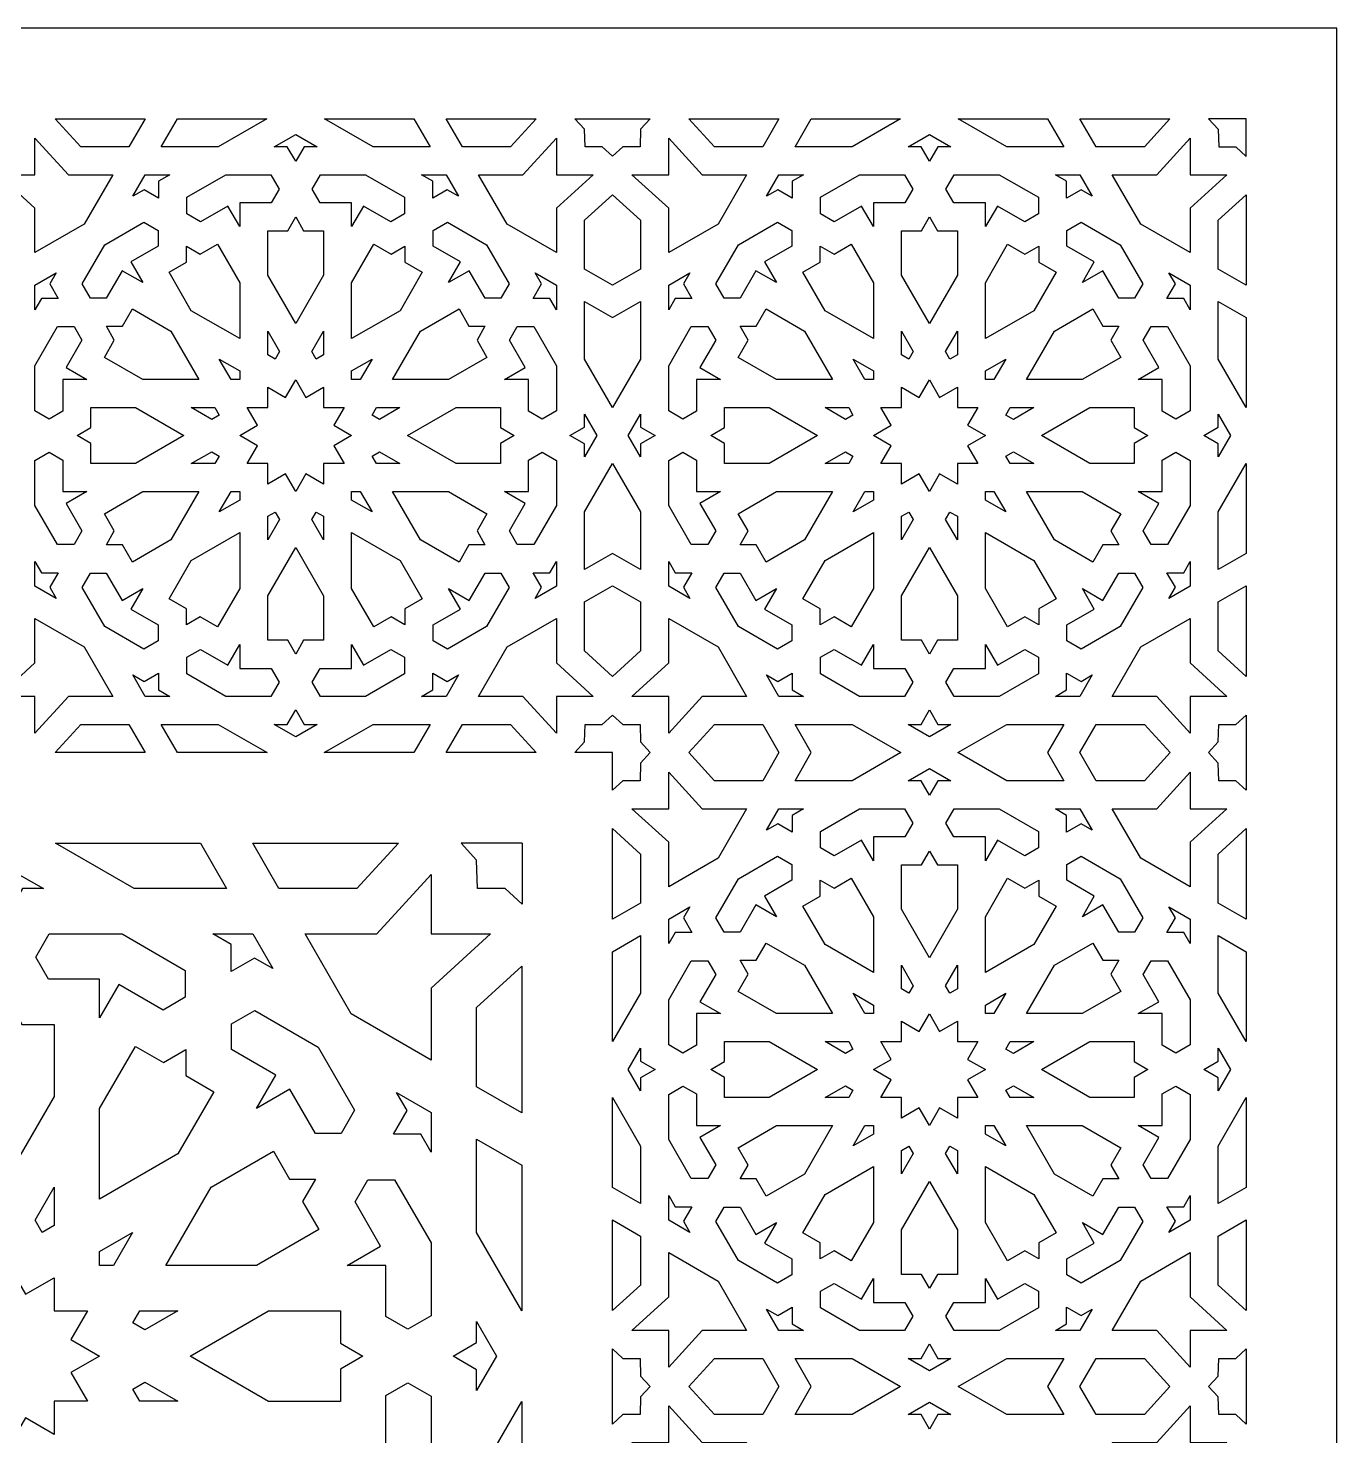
# Model space of a CAD drawing. Extents: x -430 to 430, y -1150 to 1150.
# Drawn here: x 285.5 to 430, y 994.5 to 1150 of the extents above; entities that cross this region are included whole.
import ezdxf

# ---------------------------------------------------------------- set-up
doc = ezdxf.new("R2010")
doc.units = 0
doc.layers.add('LAYER_1', color=18, linetype='CONTINUOUS')

msp = doc.modelspace()

# ---------------------------------------------------------------- linework, layer by layer
at = {"layer": 'LAYER_1'}
for points in [[(-430, -1150), (430, -1150), (430, 1150), (-430, 1150)], [(296.58, 1136.9), (291.26, 1136.9), (288.43, 1140), (298.37, 1140)], [(306.45, 1136.9), (300.16, 1136.9), (301.95, 1140), (311.82, 1140)], [(329.84, 1136.9), (323.55, 1136.9), (318.18, 1140), (328.05, 1140)], [(338.74, 1136.9), (333.42, 1136.9), (331.63, 1140), (341.57, 1140)], [(353.1, 1138.85), (353.04, 1136.9), (351.15, 1136.9), (350, 1135.85), (348.84, 1136.9), (346.96, 1136.9), (346.9, 1138.85), (345.84, 1140), (354.15, 1140)], [(366.58, 1136.9), (361.26, 1136.9), (358.43, 1140), (368.37, 1140)], [(376.45, 1136.9), (370.16, 1136.9), (371.95, 1140), (381.82, 1140)], [(399.84, 1136.9), (393.55, 1136.9), (388.17, 1140), (398.05, 1140)], [(408.74, 1136.9), (403.42, 1136.9), (401.62, 1140), (411.57, 1140)], [(415.84, 1140), (416.9, 1138.85), (416.96, 1136.9), (418.84, 1136.9), (420, 1135.84), (420, 1140)], [(317.36, 1136.9), (315.93, 1136.9), (315, 1135.3), (314.07, 1136.9), (312.64, 1136.9), (315, 1138.26)], [(387.36, 1136.9), (385.93, 1136.9), (385, 1135.3), (384.07, 1136.9), (382.64, 1136.9), (385, 1138.26)], [(289.89, 1133.8), (294.8, 1133.8), (291.65, 1128.35), (286.2, 1125.21), (286.2, 1130.11), (282.14, 1133.8), (286.2, 1133.8), (286.2, 1137.86)], [(343.8, 1133.8), (347.85, 1133.8), (343.8, 1130.11), (343.8, 1125.21), (338.35, 1128.35), (335.2, 1133.8), (340.1, 1133.8), (343.8, 1137.86)], [(359.89, 1133.8), (364.8, 1133.8), (361.65, 1128.35), (356.2, 1125.21), (356.2, 1130.11), (352.14, 1133.8), (356.2, 1133.8), (356.2, 1137.86)], [(413.8, 1133.8), (417.85, 1133.8), (413.8, 1130.11), (413.8, 1125.21), (408.35, 1128.35), (405.2, 1133.8), (410.1, 1133.8), (413.8, 1137.86)], [(299.85, 1133.09), (299.85, 1131.24), (298.25, 1132.16), (297.01, 1131.45), (298.37, 1133.8), (301.09, 1133.8)], [(313.17, 1132.22), (312.3, 1130.71), (308.82, 1130.71), (308.82, 1128.08), (307.5, 1130.36), (304.48, 1128.62), (302.97, 1129.49), (302.97, 1131.32), (307.28, 1133.81), (312.26, 1133.81)], [(327.03, 1131.32), (327.03, 1129.49), (325.52, 1128.62), (322.5, 1130.36), (321.18, 1128.08), (321.18, 1130.71), (317.7, 1130.71), (316.82, 1132.22), (317.74, 1133.81), (322.72, 1133.81)], [(332.99, 1131.45), (331.75, 1132.16), (330.15, 1131.24), (330.15, 1133.09), (328.91, 1133.8), (331.63, 1133.8)], [(369.85, 1133.09), (369.85, 1131.24), (368.25, 1132.16), (367.01, 1131.45), (368.37, 1133.8), (371.09, 1133.8)], [(383.17, 1132.22), (382.3, 1130.71), (378.82, 1130.71), (378.82, 1128.08), (377.5, 1130.36), (374.48, 1128.62), (372.97, 1129.49), (372.97, 1131.32), (377.28, 1133.81), (382.26, 1133.81)], [(397.03, 1131.32), (397.03, 1129.49), (395.52, 1128.62), (392.5, 1130.36), (391.18, 1128.08), (391.18, 1130.71), (387.7, 1130.71), (386.82, 1132.22), (387.74, 1133.81), (392.72, 1133.81)], [(402.99, 1131.45), (401.75, 1132.16), (400.15, 1131.24), (400.15, 1133.09), (398.91, 1133.8), (401.63, 1133.8)], [(353.1, 1128.8), (353.1, 1123.38), (350.01, 1121.6), (350, 1121.61), (349.98, 1121.6), (346.9, 1123.38), (346.9, 1128.8), (349.98, 1131.61), (350, 1131.6), (350.01, 1131.61)], [(419.98, 1121.6), (416.9, 1123.38), (416.9, 1128.8), (419.98, 1131.61)], [(315.88, 1127.62), (318.09, 1127.62), (318.09, 1122.72), (315, 1117.37), (311.91, 1122.72), (311.91, 1127.62), (314.12, 1127.62), (315, 1129.15)], [(385.88, 1127.62), (388.09, 1127.62), (388.09, 1122.72), (385, 1117.37), (381.91, 1122.72), (381.91, 1127.62), (384.11, 1127.62), (385, 1129.15)], [(299.81, 1127.66), (299.81, 1125.92), (296.79, 1124.18), (298.11, 1121.9), (295.83, 1123.21), (294.08, 1120.19), (292.34, 1120.19), (291.42, 1121.78), (293.91, 1126.09), (298.23, 1128.58)], [(336.09, 1126.09), (338.57, 1121.78), (337.66, 1120.19), (335.92, 1120.19), (334.17, 1123.21), (331.89, 1121.9), (333.21, 1124.18), (330.19, 1125.92), (330.19, 1127.66), (331.77, 1128.58)], [(369.81, 1127.66), (369.81, 1125.92), (366.79, 1124.18), (368.11, 1121.9), (365.82, 1123.21), (364.08, 1120.19), (362.34, 1120.19), (361.42, 1121.78), (363.91, 1126.09), (368.22, 1128.58)], [(406.08, 1126.09), (408.57, 1121.78), (407.66, 1120.19), (405.92, 1120.19), (404.17, 1123.21), (401.89, 1121.9), (403.21, 1124.18), (400.19, 1125.92), (400.19, 1127.66), (401.77, 1128.58)], [(308.82, 1121.89), (308.82, 1115.71), (303.47, 1118.8), (301.02, 1123.05), (302.93, 1124.15), (302.93, 1125.91), (304.46, 1125.03), (306.37, 1126.13)], [(325.54, 1125.03), (327.07, 1125.91), (327.07, 1124.15), (328.98, 1123.05), (326.53, 1118.8), (321.18, 1115.71), (321.18, 1121.89), (323.63, 1126.13)], [(378.82, 1121.89), (378.82, 1115.71), (373.47, 1118.8), (371.02, 1123.05), (372.93, 1124.15), (372.93, 1125.91), (374.46, 1125.03), (376.36, 1126.13)], [(395.54, 1125.03), (397.07, 1125.91), (397.07, 1124.15), (398.98, 1123.05), (396.53, 1118.8), (391.18, 1115.71), (391.18, 1121.89), (393.63, 1126.13)], [(287.84, 1121.75), (288.76, 1120.15), (286.91, 1120.15), (286.2, 1118.91), (286.2, 1121.63), (288.55, 1122.99)], [(343.8, 1121.63), (343.8, 1118.91), (343.09, 1120.15), (341.23, 1120.15), (342.16, 1121.75), (341.44, 1122.99)], [(357.84, 1121.75), (358.76, 1120.15), (356.91, 1120.15), (356.2, 1118.91), (356.2, 1121.63), (358.55, 1122.99)], [(413.8, 1121.63), (413.8, 1118.91), (413.09, 1120.15), (411.23, 1120.15), (412.16, 1121.75), (411.44, 1122.99)], [(353.1, 1113.45), (350.01, 1108.1), (350, 1108.12), (349.98, 1108.1), (346.9, 1113.45), (346.9, 1119.81), (349.98, 1118.03), (350, 1118.04), (350.01, 1118.03), (353.1, 1119.81)], [(419.98, 1118.03), (419.98, 1108.1), (416.9, 1113.45), (416.9, 1119.81)], [(301.2, 1116.54), (304.29, 1111.19), (298.12, 1111.19), (293.87, 1113.64), (294.97, 1115.55), (294.09, 1117.08), (295.86, 1117.08), (296.96, 1118.99)], [(334.14, 1117.08), (335.91, 1117.08), (335.03, 1115.55), (336.13, 1113.64), (331.88, 1111.19), (325.71, 1111.19), (328.8, 1116.54), (333.04, 1118.99)], [(371.2, 1116.54), (374.29, 1111.19), (368.11, 1111.19), (363.87, 1113.64), (364.97, 1115.55), (364.09, 1117.08), (365.86, 1117.08), (366.96, 1118.99)], [(404.14, 1117.08), (405.91, 1117.08), (405.03, 1115.55), (406.13, 1113.64), (401.88, 1111.19), (395.71, 1111.19), (398.8, 1116.54), (403.04, 1118.99)], [(291.39, 1115.53), (289.64, 1112.51), (291.93, 1111.19), (289.29, 1111.19), (289.29, 1107.7), (287.78, 1106.83), (286.2, 1107.75), (286.2, 1112.72), (288.69, 1117.04), (290.52, 1117.04)], [(313.21, 1114.28), (312.74, 1113.45), (311.91, 1113.93), (311.91, 1116.53)], [(318.09, 1113.93), (317.26, 1113.45), (316.79, 1114.28), (318.09, 1116.53)], [(343.8, 1112.72), (343.8, 1107.75), (342.22, 1106.83), (340.71, 1107.7), (340.71, 1111.19), (338.07, 1111.19), (340.36, 1112.51), (338.61, 1115.53), (339.48, 1117.04), (341.31, 1117.04)], [(361.39, 1115.53), (359.64, 1112.51), (361.93, 1111.19), (359.29, 1111.19), (359.29, 1107.7), (357.78, 1106.83), (356.2, 1107.75), (356.2, 1112.72), (358.68, 1117.04), (360.51, 1117.04)], [(383.21, 1114.28), (382.73, 1113.45), (381.91, 1113.93), (381.91, 1116.53)], [(388.09, 1113.93), (387.26, 1113.45), (386.79, 1114.28), (388.09, 1116.53)], [(413.8, 1112.72), (413.8, 1107.75), (412.22, 1106.83), (410.71, 1107.7), (410.71, 1111.19), (408.07, 1111.19), (410.35, 1112.51), (408.61, 1115.53), (409.48, 1117.04), (411.31, 1117.04)], [(308.82, 1112.14), (308.82, 1111.19), (307.86, 1111.19), (306.56, 1113.44)], [(322.13, 1111.19), (321.18, 1111.19), (321.18, 1112.14), (323.44, 1113.44)], [(378.82, 1112.14), (378.82, 1111.19), (377.86, 1111.19), (376.56, 1113.44)], [(392.13, 1111.19), (391.18, 1111.19), (391.18, 1112.14), (393.44, 1113.44)], [(316.13, 1109.22), (318.09, 1110.35), (318.09, 1108.09), (320.35, 1108.09), (319.22, 1106.14), (321.18, 1105.01), (319.22, 1103.88), (320.35, 1101.92), (318.09, 1101.92), (318.09, 1099.66), (316.13, 1100.79), (315, 1098.83), (313.87, 1100.79), (311.91, 1099.66), (311.91, 1101.92), (309.65, 1101.92), (310.78, 1103.88), (308.82, 1105.01), (310.78, 1106.14), (309.65, 1108.09), (311.91, 1108.09), (311.91, 1110.35), (313.87, 1109.22), (315, 1111.18)], [(386.13, 1109.22), (388.09, 1110.35), (388.09, 1108.09), (390.35, 1108.09), (389.22, 1106.14), (391.18, 1105.01), (389.22, 1103.88), (390.35, 1101.92), (388.09, 1101.92), (388.09, 1099.66), (386.13, 1100.79), (385, 1098.83), (383.87, 1100.79), (381.91, 1099.66), (381.91, 1101.92), (379.65, 1101.92), (380.78, 1103.88), (378.82, 1105.01), (380.78, 1106.14), (379.65, 1108.09), (381.91, 1108.09), (381.91, 1110.35), (383.87, 1109.22), (385, 1111.18)], [(302.63, 1105.01), (297.29, 1101.92), (292.38, 1101.92), (292.38, 1104.12), (290.86, 1105.01), (292.38, 1105.89), (292.38, 1108.09), (297.29, 1108.09)], [(306.55, 1107.27), (305.73, 1106.79), (303.47, 1108.09), (306.08, 1108.09)], [(324.27, 1106.79), (323.45, 1107.27), (323.92, 1108.09), (326.52, 1108.09)], [(337.61, 1105.89), (339.14, 1105.01), (337.61, 1104.12), (337.61, 1101.92), (332.71, 1101.92), (327.36, 1105.01), (332.71, 1108.09), (337.61, 1108.09)], [(348.26, 1105.01), (346.9, 1102.65), (346.9, 1104.08), (345.29, 1105.01), (346.9, 1105.93), (346.9, 1107.36)], [(353.1, 1105.93), (354.7, 1105.01), (353.1, 1104.08), (353.1, 1102.65), (351.74, 1105.01), (353.1, 1107.36)], [(372.63, 1105.01), (367.29, 1101.92), (362.38, 1101.92), (362.38, 1104.12), (360.85, 1105.01), (362.38, 1105.89), (362.38, 1108.09), (367.29, 1108.09)], [(376.55, 1107.27), (375.73, 1106.79), (373.47, 1108.09), (376.08, 1108.09)], [(394.27, 1106.79), (393.44, 1107.27), (393.92, 1108.09), (396.52, 1108.09)], [(407.61, 1105.89), (409.14, 1105.01), (407.61, 1104.12), (407.61, 1101.92), (402.71, 1101.92), (397.36, 1105.01), (402.71, 1108.09), (407.61, 1108.09)], [(418.26, 1105.01), (416.9, 1102.65), (416.9, 1104.08), (415.29, 1105.01), (416.9, 1105.93), (416.9, 1107.36)], [(289.29, 1102.31), (289.29, 1098.82), (291.93, 1098.82), (289.64, 1097.51), (291.39, 1094.49), (290.52, 1092.98), (288.69, 1092.98), (286.2, 1097.29), (286.2, 1102.27), (287.78, 1103.18)], [(306.55, 1102.75), (306.08, 1101.92), (303.47, 1101.92), (305.73, 1103.22)], [(326.52, 1101.92), (323.92, 1101.92), (323.45, 1102.75), (324.27, 1103.22)], [(343.8, 1102.27), (343.8, 1097.29), (341.31, 1092.98), (339.48, 1092.98), (338.61, 1094.49), (340.36, 1097.51), (338.07, 1098.82), (340.71, 1098.82), (340.71, 1102.31), (342.22, 1103.18)], [(359.29, 1102.31), (359.29, 1098.82), (361.93, 1098.82), (359.64, 1097.51), (361.39, 1094.49), (360.51, 1092.98), (358.68, 1092.98), (356.2, 1097.29), (356.2, 1102.27), (357.78, 1103.18)], [(376.55, 1102.75), (376.08, 1101.92), (373.47, 1101.92), (375.73, 1103.22)], [(396.52, 1101.92), (393.92, 1101.92), (393.44, 1102.75), (394.27, 1103.22)], [(413.8, 1102.27), (413.8, 1097.29), (411.31, 1092.98), (409.48, 1092.98), (408.61, 1094.49), (410.35, 1097.51), (408.07, 1098.82), (410.71, 1098.82), (410.71, 1102.31), (412.22, 1103.18)], [(353.1, 1096.57), (353.1, 1090.2), (350, 1091.98), (346.9, 1090.2), (346.9, 1096.57), (350, 1101.91)], [(419.98, 1091.98), (416.9, 1090.2), (416.9, 1096.57), (419.98, 1101.91)], [(301.2, 1093.48), (296.96, 1091.03), (295.86, 1092.94), (294.09, 1092.94), (294.97, 1094.47), (293.87, 1096.37), (298.12, 1098.82), (304.29, 1098.82)], [(308.82, 1097.87), (306.56, 1096.57), (307.86, 1098.83), (308.82, 1098.83)], [(323.44, 1096.57), (321.18, 1097.87), (321.18, 1098.83), (322.13, 1098.83)], [(336.13, 1096.37), (335.03, 1094.47), (335.91, 1092.94), (334.14, 1092.94), (333.04, 1091.03), (328.8, 1093.48), (325.71, 1098.82), (331.88, 1098.82)], [(371.2, 1093.48), (366.96, 1091.03), (365.86, 1092.94), (364.09, 1092.94), (364.97, 1094.47), (363.87, 1096.37), (368.11, 1098.82), (374.29, 1098.82)], [(378.82, 1097.87), (376.56, 1096.57), (377.86, 1098.83), (378.82, 1098.83)], [(393.44, 1096.57), (391.18, 1097.87), (391.18, 1098.83), (392.13, 1098.83)], [(406.13, 1096.37), (405.03, 1094.47), (405.91, 1092.94), (404.14, 1092.94), (403.04, 1091.03), (398.8, 1093.48), (395.71, 1098.82), (401.88, 1098.82)], [(313.21, 1095.74), (311.91, 1093.49), (311.91, 1096.09), (312.74, 1096.56)], [(318.09, 1096.09), (318.09, 1093.49), (316.79, 1095.74), (317.26, 1096.56)], [(383.21, 1095.74), (381.91, 1093.49), (381.91, 1096.09), (382.73, 1096.56)], [(388.09, 1096.09), (388.09, 1093.49), (386.79, 1095.74), (387.26, 1096.56)], [(308.82, 1088.12), (306.37, 1083.88), (304.46, 1084.98), (302.93, 1084.1), (302.93, 1085.87), (301.02, 1086.97), (303.47, 1091.21), (308.82, 1094.3)], [(326.53, 1091.21), (328.98, 1086.97), (327.07, 1085.87), (327.07, 1084.1), (325.54, 1084.98), (323.63, 1083.88), (321.18, 1088.12), (321.18, 1094.3)], [(378.82, 1088.12), (376.36, 1083.88), (374.46, 1084.98), (372.93, 1084.1), (372.93, 1085.87), (371.02, 1086.97), (373.47, 1091.21), (378.82, 1094.3)], [(396.53, 1091.21), (398.98, 1086.97), (397.07, 1085.87), (397.07, 1084.1), (395.54, 1084.98), (393.63, 1083.88), (391.18, 1088.12), (391.18, 1094.3)], [(318.09, 1087.3), (318.09, 1082.4), (315.88, 1082.4), (315, 1080.87), (314.12, 1082.4), (311.91, 1082.4), (311.91, 1087.3), (315, 1092.64)], [(388.09, 1087.3), (388.09, 1082.4), (385.88, 1082.4), (385, 1080.87), (384.11, 1082.4), (381.91, 1082.4), (381.91, 1087.3), (385, 1092.64)], [(286.91, 1089.86), (288.76, 1089.86), (287.84, 1088.26), (288.55, 1087.02), (286.2, 1088.38), (286.2, 1091.1)], [(295.83, 1086.8), (298.11, 1088.12), (296.79, 1085.84), (299.81, 1084.09), (299.81, 1082.35), (298.23, 1081.43), (293.91, 1083.92), (291.42, 1088.23), (292.34, 1089.82), (294.08, 1089.82)], [(338.57, 1088.23), (336.09, 1083.92), (331.77, 1081.43), (330.19, 1082.35), (330.19, 1084.09), (333.21, 1085.84), (331.89, 1088.12), (334.17, 1086.8), (335.92, 1089.82), (337.66, 1089.82)], [(343.8, 1088.38), (341.44, 1087.02), (342.16, 1088.26), (341.23, 1089.86), (343.09, 1089.86), (343.8, 1091.1)], [(356.91, 1089.86), (358.76, 1089.86), (357.84, 1088.26), (358.55, 1087.02), (356.2, 1088.38), (356.2, 1091.1)], [(365.82, 1086.8), (368.11, 1088.12), (366.79, 1085.84), (369.81, 1084.09), (369.81, 1082.35), (368.22, 1081.43), (363.91, 1083.92), (361.42, 1088.23), (362.34, 1089.82), (364.08, 1089.82)], [(408.57, 1088.23), (406.08, 1083.92), (401.77, 1081.43), (400.19, 1082.35), (400.19, 1084.09), (403.21, 1085.84), (401.89, 1088.12), (404.17, 1086.8), (405.92, 1089.82), (407.66, 1089.82)], [(413.8, 1088.38), (411.44, 1087.02), (412.16, 1088.26), (411.23, 1089.86), (413.09, 1089.86), (413.8, 1091.1)], [(353.1, 1086.63), (353.1, 1081.22), (350, 1078.4), (346.9, 1081.22), (346.9, 1086.63), (350, 1088.41)], [(419.98, 1078.4), (416.9, 1081.22), (416.9, 1086.63), (419.98, 1088.41)], [(291.65, 1081.66), (294.8, 1076.21), (289.89, 1076.21), (286.2, 1072.16), (286.2, 1076.21), (282.14, 1076.21), (286.2, 1079.91), (286.2, 1084.81)], [(343.8, 1079.91), (347.85, 1076.21), (343.8, 1076.21), (343.8, 1072.16), (340.1, 1076.21), (335.2, 1076.21), (338.35, 1081.66), (343.8, 1084.81)], [(361.65, 1081.66), (364.8, 1076.21), (359.89, 1076.21), (356.2, 1072.16), (356.2, 1076.21), (352.14, 1076.21), (356.2, 1079.91), (356.2, 1084.81)], [(413.8, 1079.91), (417.85, 1076.21), (413.8, 1076.21), (413.8, 1072.16), (410.1, 1076.21), (405.2, 1076.21), (408.35, 1081.66), (413.8, 1084.81)], [(308.82, 1079.3), (312.3, 1079.3), (313.17, 1077.79), (312.26, 1076.21), (307.28, 1076.21), (302.97, 1078.7), (302.97, 1080.53), (304.48, 1081.4), (307.5, 1079.65), (308.82, 1081.94)], [(322.5, 1079.65), (325.52, 1081.4), (327.03, 1080.53), (327.03, 1078.7), (322.72, 1076.21), (317.74, 1076.21), (316.82, 1077.79), (317.7, 1079.3), (321.18, 1079.3), (321.18, 1081.94)], [(378.82, 1079.3), (382.3, 1079.3), (383.17, 1077.79), (382.26, 1076.21), (377.28, 1076.21), (372.97, 1078.7), (372.97, 1080.53), (374.48, 1081.4), (377.5, 1079.65), (378.82, 1081.94)], [(392.5, 1079.65), (395.52, 1081.4), (397.03, 1080.53), (397.03, 1078.7), (392.72, 1076.21), (387.74, 1076.21), (386.82, 1077.79), (387.7, 1079.3), (391.18, 1079.3), (391.18, 1081.94)], [(299.85, 1076.92), (301.09, 1076.21), (298.37, 1076.21), (297.01, 1078.57), (298.25, 1077.85), (299.85, 1078.78)], [(331.75, 1077.85), (332.99, 1078.57), (331.63, 1076.21), (328.91, 1076.21), (330.15, 1076.92), (330.15, 1078.78)], [(369.85, 1076.92), (371.09, 1076.21), (368.37, 1076.21), (367.01, 1078.57), (368.25, 1077.85), (369.85, 1078.78)], [(401.75, 1077.85), (402.99, 1078.57), (401.63, 1076.21), (398.91, 1076.21), (400.15, 1076.92), (400.15, 1078.78)], [(315.93, 1073.11), (317.36, 1073.11), (315, 1071.75), (312.64, 1073.11), (314.07, 1073.11), (315, 1074.72)], [(385.93, 1073.11), (387.36, 1073.11), (385, 1071.75), (382.64, 1073.11), (384.07, 1073.11), (385, 1074.72)], [(298.38, 1070), (288.42, 1070), (291.26, 1073.11), (296.58, 1073.11)], [(311.85, 1070), (301.95, 1070), (300.16, 1073.11), (306.45, 1073.11)], [(328.04, 1070), (318.15, 1070), (323.55, 1073.11), (329.84, 1073.11)], [(341.58, 1070), (331.62, 1070), (333.42, 1073.11), (338.74, 1073.11)], [(351.15, 1073.11), (353.04, 1073.11), (353.1, 1071.17), (354.17, 1070), (353.1, 1068.83), (353.04, 1066.88), (351.15, 1066.88), (350.01, 1065.84), (350, 1065.86), (350, 1070), (345.83, 1070), (346.9, 1071.17), (346.96, 1073.11), (348.84, 1073.11), (350, 1074.15)], [(368.38, 1070), (366.58, 1066.88), (361.26, 1066.88), (358.42, 1070), (361.26, 1073.11), (366.58, 1073.11)], [(381.85, 1070), (376.45, 1066.88), (370.16, 1066.88), (371.95, 1070), (370.16, 1073.11), (376.45, 1073.11)], [(398.04, 1070), (399.84, 1066.88), (393.55, 1066.88), (388.15, 1070), (393.55, 1073.11), (399.84, 1073.11)], [(411.58, 1070), (408.74, 1066.88), (403.42, 1066.88), (401.62, 1070), (403.42, 1073.11), (408.74, 1073.11)], [(419.98, 1065.84), (418.84, 1066.88), (416.96, 1066.88), (416.9, 1068.83), (415.83, 1070), (416.9, 1071.17), (416.96, 1073.11), (418.84, 1073.11), (419.98, 1074.15)], [(387.36, 1066.88), (385.93, 1066.88), (385, 1065.28), (384.07, 1066.88), (382.64, 1066.88), (385, 1068.24)], [(359.89, 1063.79), (364.8, 1063.79), (361.65, 1058.34), (356.2, 1055.19), (356.2, 1060.09), (352.14, 1063.79), (356.2, 1063.79), (356.2, 1067.84)], [(413.8, 1063.79), (417.85, 1063.79), (413.8, 1060.09), (413.8, 1055.19), (408.35, 1058.34), (405.2, 1063.79), (410.1, 1063.79), (413.8, 1067.84)], [(369.85, 1063.07), (369.85, 1061.22), (368.25, 1062.15), (367.01, 1061.43), (368.37, 1063.79), (371.09, 1063.79)], [(383.17, 1062.21), (382.3, 1060.7), (378.82, 1060.7), (378.82, 1058.06), (377.5, 1060.34), (374.48, 1058.6), (372.97, 1059.47), (372.97, 1061.3), (377.28, 1063.79), (382.26, 1063.79)], [(397.03, 1061.3), (397.03, 1059.47), (395.52, 1058.6), (392.5, 1060.34), (391.18, 1058.06), (391.18, 1060.7), (387.7, 1060.7), (386.82, 1062.21), (387.74, 1063.79), (392.72, 1063.79)], [(402.99, 1061.43), (401.75, 1062.15), (400.15, 1061.22), (400.15, 1063.07), (398.91, 1063.79), (401.63, 1063.79)], [(353.1, 1058.78), (353.1, 1053.37), (350.01, 1051.59), (350.01, 1061.6)], [(419.98, 1051.59), (416.9, 1053.37), (416.9, 1058.78), (419.98, 1061.6)], [(307.36, 1054.98), (297.17, 1054.98), (288.47, 1060), (304.47, 1060)], [(326.35, 1060), (321.77, 1054.98), (313.15, 1054.98), (310.25, 1060)], [(385.88, 1057.6), (388.09, 1057.6), (388.09, 1052.7), (385, 1047.35), (381.91, 1052.7), (381.91, 1057.6), (384.11, 1057.6), (385, 1059.13)], [(287.15, 1054.98), (284.83, 1054.98), (283.33, 1052.38), (281.83, 1054.98), (279.51, 1054.98), (283.33, 1057.18)], [(369.81, 1057.65), (369.81, 1055.91), (366.79, 1054.16), (368.11, 1051.88), (365.82, 1053.2), (364.08, 1050.18), (362.34, 1050.18), (361.42, 1051.76), (363.91, 1056.07), (368.22, 1058.56)], [(406.08, 1056.07), (408.57, 1051.76), (407.66, 1050.18), (405.92, 1050.18), (404.17, 1053.2), (401.89, 1051.88), (403.21, 1054.16), (400.19, 1055.91), (400.19, 1057.65), (401.77, 1058.56)], [(329.97, 1049.97), (336.53, 1049.97), (329.97, 1043.99), (329.97, 1036.05), (321.14, 1041.15), (316.04, 1049.97), (323.98, 1049.97), (329.97, 1056.53)], [(378.82, 1051.87), (378.82, 1045.7), (373.47, 1048.79), (371.02, 1053.03), (372.93, 1054.13), (372.93, 1055.9), (374.46, 1055.02), (376.36, 1056.12)], [(395.54, 1055.02), (397.07, 1055.9), (397.07, 1054.13), (398.98, 1053.03), (396.53, 1048.79), (391.18, 1045.7), (391.18, 1051.87), (393.63, 1056.12)], [(357.84, 1051.74), (358.76, 1050.14), (356.91, 1050.14), (356.2, 1048.9), (356.2, 1051.62), (358.55, 1052.98)], [(413.8, 1051.62), (413.8, 1048.9), (413.09, 1050.14), (411.23, 1050.14), (412.16, 1051.74), (411.44, 1052.98)], [(302.81, 1045.94), (302.81, 1042.98), (300.37, 1041.57), (295.48, 1044.39), (293.34, 1040.7), (293.34, 1044.96), (287.7, 1044.96), (286.29, 1047.41), (287.77, 1049.97), (295.83, 1049.97)], [(312.46, 1046.16), (310.45, 1047.31), (307.86, 1045.81), (307.86, 1048.81), (305.85, 1049.97), (310.26, 1049.97)], [(353.1, 1043.43), (350.01, 1038.09), (350.01, 1048.01), (353.1, 1049.8)], [(419.98, 1048.01), (419.98, 1038.09), (416.9, 1043.43), (416.9, 1049.8)], [(371.2, 1046.52), (374.29, 1041.17), (368.11, 1041.17), (363.87, 1043.62), (364.97, 1045.53), (364.09, 1047.06), (365.86, 1047.06), (366.96, 1048.97)], [(404.14, 1047.06), (405.91, 1047.06), (405.03, 1045.53), (406.13, 1043.62), (401.88, 1041.17), (395.71, 1041.17), (398.8, 1046.52), (403.04, 1048.97)], [(339.97, 1030.22), (334.98, 1033.1), (334.98, 1041.86), (339.97, 1046.43)], [(361.39, 1045.51), (359.64, 1042.49), (361.93, 1041.17), (359.29, 1041.17), (359.29, 1037.69), (357.78, 1036.82), (356.2, 1037.73), (356.2, 1042.71), (358.68, 1047.02), (360.51, 1047.02)], [(383.21, 1044.26), (382.73, 1043.43), (381.91, 1043.91), (381.91, 1046.51)], [(388.09, 1043.91), (387.26, 1043.43), (386.79, 1044.26), (388.09, 1046.51)], [(413.8, 1042.71), (413.8, 1037.73), (412.22, 1036.82), (410.71, 1037.69), (410.71, 1041.17), (408.07, 1041.17), (410.35, 1042.49), (408.61, 1045.51), (409.48, 1047.02), (411.31, 1047.02)], [(378.82, 1042.12), (378.82, 1041.17), (377.86, 1041.17), (376.56, 1043.43)], [(392.13, 1041.17), (391.18, 1041.17), (391.18, 1042.12), (393.44, 1043.43)], [(284.76, 1039.96), (288.33, 1039.96), (288.33, 1032.02), (283.33, 1023.37), (278.33, 1032.02), (278.33, 1039.96), (281.9, 1039.96), (283.33, 1042.43)], [(317.47, 1037.48), (321.5, 1030.5), (320.02, 1027.94), (317.2, 1027.94), (314.37, 1032.83), (310.68, 1030.69), (312.81, 1034.39), (307.92, 1037.21), (307.92, 1040.03), (310.49, 1041.51)], [(386.13, 1039.21), (388.09, 1040.34), (388.09, 1038.08), (390.35, 1038.08), (389.22, 1036.12), (391.18, 1034.99), (389.22, 1033.86), (390.35, 1031.9), (388.09, 1031.9), (388.09, 1029.64), (386.13, 1030.77), (385, 1028.82), (383.87, 1030.77), (381.91, 1029.64), (381.91, 1031.9), (379.65, 1031.9), (380.78, 1033.86), (378.82, 1034.99), (380.78, 1036.12), (379.65, 1038.08), (381.91, 1038.08), (381.91, 1040.34), (383.87, 1039.21), (385, 1041.16)], [(300.4, 1035.77), (302.88, 1037.2), (302.88, 1034.34), (305.97, 1032.55), (302, 1025.68), (293.34, 1020.69), (293.34, 1030.68), (297.31, 1037.55)], [(353.1, 1035.92), (354.7, 1034.99), (353.1, 1034.07), (353.1, 1032.63), (351.74, 1034.99), (353.1, 1037.35)], [(372.63, 1034.99), (367.29, 1031.9), (362.38, 1031.9), (362.38, 1034.11), (360.85, 1034.99), (362.38, 1035.88), (362.38, 1038.08), (367.29, 1038.08)], [(376.55, 1037.25), (375.73, 1036.78), (373.47, 1038.08), (376.08, 1038.08)], [(394.27, 1036.78), (393.44, 1037.25), (393.92, 1038.08), (396.52, 1038.08)], [(407.61, 1035.88), (409.14, 1034.99), (407.61, 1034.11), (407.61, 1031.9), (402.71, 1031.9), (397.36, 1034.99), (402.71, 1038.08), (407.61, 1038.08)], [(418.26, 1034.99), (416.9, 1032.63), (416.9, 1034.07), (415.29, 1034.99), (416.9, 1035.92), (416.9, 1037.35)], [(329.97, 1030.27), (329.97, 1025.86), (328.81, 1027.87), (325.81, 1027.87), (327.31, 1030.46), (326.15, 1032.47)], [(359.29, 1032.3), (359.29, 1028.81), (361.93, 1028.81), (359.64, 1027.49), (361.39, 1024.47), (360.51, 1022.96), (358.68, 1022.96), (356.2, 1027.27), (356.2, 1032.25), (357.78, 1033.17)], [(376.55, 1032.73), (376.08, 1031.9), (373.47, 1031.9), (375.73, 1033.2)], [(396.52, 1031.9), (393.92, 1031.9), (393.44, 1032.73), (394.27, 1033.2)], [(413.8, 1032.25), (413.8, 1027.27), (411.31, 1022.96), (409.48, 1022.96), (408.61, 1024.47), (410.35, 1027.49), (408.07, 1028.81), (410.71, 1028.81), (410.71, 1032.3), (412.22, 1033.17)], [(353.1, 1026.55), (353.1, 1020.19), (350.01, 1021.97), (350, 1021.96), (350, 1031.88), (350.01, 1031.9)], [(419.98, 1021.97), (416.9, 1020.19), (416.9, 1026.55), (419.98, 1031.9)], [(371.2, 1023.46), (366.96, 1021.01), (365.86, 1022.92), (364.09, 1022.92), (364.97, 1024.45), (363.87, 1026.36), (368.11, 1028.81), (374.29, 1028.81)], [(378.82, 1027.86), (376.56, 1026.56), (377.86, 1028.81), (378.82, 1028.81)], [(393.44, 1026.56), (391.18, 1027.86), (391.18, 1028.81), (392.13, 1028.81)], [(406.13, 1026.36), (405.03, 1024.45), (405.91, 1022.92), (404.14, 1022.92), (403.04, 1021.01), (398.8, 1023.46), (395.71, 1028.81), (401.88, 1028.81)], [(339.97, 1024.43), (339.97, 1008.36), (334.98, 1017.02), (334.98, 1027.32)], [(383.21, 1025.72), (381.91, 1023.47), (381.91, 1026.07), (382.73, 1026.55)], [(388.09, 1026.07), (388.09, 1023.47), (386.79, 1025.72), (387.26, 1026.55)], [(314.33, 1022.89), (317.19, 1022.89), (315.76, 1020.42), (317.54, 1017.33), (310.67, 1013.36), (300.67, 1013.36), (305.67, 1022.02), (312.54, 1025.98)], [(378.82, 1018.11), (376.36, 1013.87), (374.46, 1014.97), (372.93, 1014.08), (372.93, 1015.85), (371.02, 1016.95), (373.47, 1021.2), (378.82, 1024.28)], [(396.53, 1021.2), (398.98, 1016.95), (397.07, 1015.85), (397.07, 1014.08), (395.54, 1014.97), (393.63, 1013.87), (391.18, 1018.11), (391.18, 1024.28)], [(288.33, 1017.79), (287, 1017.02), (286.23, 1018.36), (288.33, 1022.01)], [(329.97, 1015.85), (329.97, 1007.79), (327.4, 1006.31), (324.96, 1007.72), (324.96, 1013.36), (320.69, 1013.36), (324.38, 1015.49), (321.56, 1020.38), (322.97, 1022.83), (325.93, 1022.83)], [(388.09, 1017.28), (388.09, 1012.38), (385.88, 1012.38), (385, 1010.85), (384.11, 1012.38), (381.91, 1012.38), (381.91, 1017.28), (385, 1022.63)], [(356.91, 1019.85), (358.76, 1019.85), (357.84, 1018.24), (358.55, 1017), (356.2, 1018.36), (356.2, 1021.09)], [(365.82, 1016.79), (368.11, 1018.1), (366.79, 1015.82), (369.81, 1014.08), (369.81, 1012.33), (368.22, 1011.42), (363.91, 1013.91), (361.42, 1018.22), (362.34, 1019.8), (364.08, 1019.8)], [(408.57, 1018.22), (406.08, 1013.91), (401.77, 1011.42), (400.19, 1012.33), (400.19, 1014.08), (403.21, 1015.82), (401.89, 1018.1), (404.17, 1016.79), (405.92, 1019.8), (407.66, 1019.8)], [(413.8, 1018.36), (411.44, 1017), (412.16, 1018.24), (411.23, 1019.85), (413.09, 1019.85), (413.8, 1021.09)], [(353.1, 1016.61), (353.1, 1011.2), (350.01, 1008.38), (350, 1008.4), (350, 1018.39), (350.01, 1018.4)], [(419.98, 1008.38), (416.9, 1011.2), (416.9, 1016.61), (419.98, 1018.4)], [(294.88, 1013.36), (293.34, 1013.36), (293.34, 1014.9), (296.99, 1017.01)], [(361.65, 1011.64), (364.8, 1006.19), (359.89, 1006.19), (356.2, 1002.14), (356.2, 1006.19), (352.14, 1006.19), (356.2, 1009.89), (356.2, 1014.79)], [(413.8, 1009.89), (417.85, 1006.19), (413.8, 1006.19), (413.8, 1002.14), (410.1, 1006.19), (405.2, 1006.19), (408.35, 1011.64), (413.8, 1014.79)], [(285.16, 1010.18), (288.33, 1012.01), (288.33, 1008.35), (291.99, 1008.35), (290.16, 1005.18), (293.33, 1003.35), (290.16, 1001.53), (291.99, 998.36), (288.33, 998.36), (288.33, 994.7), (285.16, 996.53), (283.33, 993.36), (281.5, 996.53), (278.33, 994.7), (278.33, 998.36), (274.67, 998.36), (276.5, 1001.53), (273.33, 1003.35), (276.5, 1005.18), (274.67, 1008.35), (278.33, 1008.35), (278.33, 1012.01), (281.5, 1010.18), (283.33, 1013.35)], [(378.82, 1009.29), (382.3, 1009.29), (383.17, 1007.78), (382.26, 1006.19), (377.28, 1006.19), (372.97, 1008.68), (372.97, 1010.51), (374.48, 1011.38), (377.5, 1009.64), (378.82, 1011.92)], [(392.5, 1009.64), (395.52, 1011.38), (397.03, 1010.51), (397.03, 1008.68), (392.72, 1006.19), (387.74, 1006.19), (386.82, 1007.78), (387.7, 1009.29), (391.18, 1009.29), (391.18, 1011.92)], [(298.34, 1006.25), (297.01, 1007.02), (297.78, 1008.35), (301.99, 1008.35)], [(319.95, 1004.78), (322.42, 1003.35), (319.95, 1001.92), (319.95, 998.35), (312.01, 998.35), (303.35, 1003.35), (312.01, 1008.35), (319.95, 1008.35)], [(369.85, 1006.91), (371.09, 1006.19), (368.37, 1006.19), (367.01, 1008.55), (368.25, 1007.83), (369.85, 1008.76)], [(401.75, 1007.83), (402.99, 1008.55), (401.63, 1006.19), (398.91, 1006.19), (400.15, 1006.91), (400.15, 1008.76)], [(337.18, 1003.35), (334.98, 999.54), (334.98, 1001.85), (332.38, 1003.35), (334.98, 1004.85), (334.98, 1007.17)], [(385.93, 1003.1), (387.36, 1003.1), (385, 1001.74), (382.64, 1003.1), (384.07, 1003.1), (385, 1004.7)], [(351.15, 1003.1), (353.04, 1003.1), (353.1, 1001.15), (354.15, 1000), (353.1, 998.84), (353.04, 996.89), (351.15, 996.89), (350, 995.84), (350, 1004.15)], [(368.37, 1000), (366.58, 996.9), (361.26, 996.9), (358.43, 1000), (361.26, 1003.1), (366.58, 1003.1)], [(381.82, 1000), (376.45, 996.9), (370.16, 996.9), (371.95, 1000), (370.16, 1003.1), (376.45, 1003.1)], [(398.05, 1000), (399.84, 996.9), (393.55, 996.9), (388.17, 1000), (393.55, 1003.1), (399.84, 1003.1)], [(411.57, 1000), (408.74, 996.9), (403.42, 996.9), (401.62, 1000), (403.42, 1003.1), (408.74, 1003.1)], [(420, 995.84), (418.84, 996.89), (416.96, 996.89), (416.9, 998.84), (415.84, 1000), (416.9, 1001.15), (416.96, 1003.1), (418.84, 1003.1), (420, 1004.15)], [(301.99, 998.36), (297.78, 998.36), (297.01, 999.69), (298.34, 1000.46)], [(329.97, 998.92), (329.97, 990.86), (325.93, 983.88), (322.97, 983.88), (321.56, 986.32), (324.38, 991.21), (320.69, 993.34), (324.96, 993.34), (324.96, 998.99), (327.4, 1000.4)], [(339.97, 982.27), (334.98, 979.39), (334.98, 989.69), (339.97, 998.34)], [(387.36, 996.9), (385.93, 996.9), (385, 995.29), (384.07, 996.9), (382.64, 996.9), (385, 998.26)], [(359.89, 993.8), (364.8, 993.8), (361.65, 988.35), (356.2, 985.2), (356.2, 990.1), (352.14, 993.8), (356.2, 993.8), (356.2, 997.85)], [(413.8, 993.8), (417.85, 993.8), (413.8, 990.1), (413.8, 985.2), (408.35, 988.35), (405.2, 993.8), (410.1, 993.8), (413.8, 997.85)]]:
    msp.add_lwpolyline(points, close=True, dxfattribs=at)
for points in [[(340, 1053.27), (338.13, 1054.98), (335.07, 1054.98), (334.98, 1058.13), (333.27, 1060)], [(340, 1060), (333.27, 1060)], [(340, 1060), (340, 1053.27)]]:
    msp.add_lwpolyline(points, dxfattribs=at)

doc.saveas('drawing.dxf')
